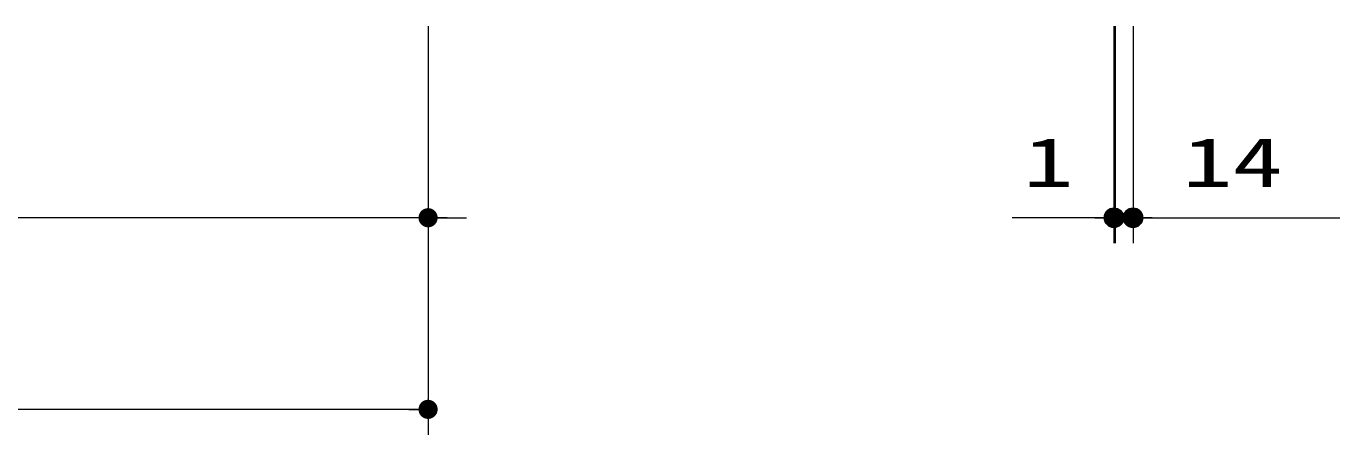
# Model space of a CAD drawing. Units: millimetres, scale not verified. Extents: x -9797 to 9797, y -4555 to 4555.
# Drawn here: x -2598 to -1577, y -695 to -375 of the extents above; entities that cross this region are included whole.
import ezdxf
from ezdxf.enums import TextEntityAlignment as Align

# ---------------------------------------------------------------- set-up
doc = ezdxf.new("R2010")
doc.units = ezdxf.units.MM
doc.header["$LTSCALE"] = 30
doc.header["$PDMODE"] = 32
doc.header["$PDSIZE"] = 15
for name, color, linetype, lineweight in [('0-0_0', 7, 'Continuous', 25), ('0-2_寸法ﾚｲﾔｰ', 30, 'Continuous', 13), ('0-3_DEFPOINTS', 7, 'Continuous', 25)]:
    doc.layers.add(name, color=color, linetype=linetype, lineweight=lineweight)
doc.styles.add('ＭＳ ゴシック', font='')
doc.styles.get('ＭＳ ゴシック').set_extended_font_data('MS Gothic')

# ---------------------------------------------------------------- blocks, each defined once
blk = doc.blocks.new('_DOT')
at = {"layer": '0-0_0', "color": 30}
blk.add_line((-15, 0), (-30, 0), dxfattribs=at)
for points in [[(0, 0), (-15, 0), (-14.88, 1.88)], [(0, 0), (-14.88, -1.88), (-15, 0)], [(0, 0), (-14.88, 1.88), (-14.53, 3.73)], [(0, 0), (-14.53, -3.73), (-14.88, -1.88)], [(0, 0), (-14.53, 3.73), (-13.95, 5.52)], [(0, 0), (-13.95, -5.52), (-14.53, -3.73)], [(0, 0), (-13.95, 5.52), (-13.14, 7.23)], [(0, 0), (-13.14, -7.23), (-13.95, -5.52)], [(0, 0), (-13.14, 7.23), (-12.14, 8.82)], [(0, 0), (-12.14, -8.82), (-13.14, -7.23)], [(0, 0), (-12.14, 8.82), (-10.93, 10.27)], [(0, 0), (-10.93, -10.27), (-12.14, -8.82)], [(0, 0), (-10.93, 10.27), (-9.56, 11.56)], [(0, 0), (-9.56, -11.56), (-10.93, -10.27)], [(0, 0), (-9.56, 11.56), (-8.04, 12.66)], [(0, 0), (-8.04, -12.66), (-9.56, -11.56)], [(0, 0), (-8.04, 12.66), (-6.39, 13.57)], [(0, 0), (-6.39, -13.57), (-8.04, -12.66)], [(0, 0), (-6.39, 13.57), (-4.64, 14.27)], [(0, 0), (-4.64, -14.27), (-6.39, -13.57)], [(0, 0), (-4.64, 14.27), (-2.81, 14.73)], [(0, 0), (-2.81, -14.73), (-4.64, -14.27)], [(0, 0), (-2.81, 14.73), (-0.94, 14.97)], [(0, 0), (-0.94, -14.97), (-2.81, -14.73)], [(0, 0), (-0.94, 14.97), (0.94, 14.97)], [(0, 0), (0.94, -14.97), (-0.94, -14.97)], [(0, 0), (0.94, 14.97), (2.81, 14.73)], [(0, 0), (2.81, 14.73), (4.64, 14.27)], [(0, 0), (4.64, 14.27), (6.39, 13.57)], [(0, 0), (6.39, 13.57), (8.04, 12.66)], [(0, 0), (8.04, 12.66), (9.56, 11.56)], [(0, 0), (9.56, 11.56), (10.93, 10.27)], [(0, 0), (10.93, 10.27), (12.14, 8.82)], [(0, 0), (12.14, 8.82), (13.14, 7.23)], [(0, 0), (13.14, 7.23), (13.95, 5.52)], [(0, 0), (13.95, 5.52), (14.53, 3.73)], [(0, 0), (14.53, 3.73), (14.88, 1.88)], [(0, 0), (14.88, 1.88), (15, 0)], [(0, 0), (2.81, -14.73), (0.94, -14.97)], [(0, 0), (4.64, -14.27), (2.81, -14.73)], [(0, 0), (6.39, -13.57), (4.64, -14.27)], [(0, 0), (8.04, -12.66), (6.39, -13.57)], [(0, 0), (9.56, -11.56), (8.04, -12.66)], [(0, 0), (10.93, -10.27), (9.56, -11.56)], [(0, 0), (12.14, -8.82), (10.93, -10.27)], [(0, 0), (13.14, -7.23), (12.14, -8.82)], [(0, 0), (13.95, -5.52), (13.14, -7.23)], [(0, 0), (14.53, -3.73), (13.95, -5.52)], [(0, 0), (14.88, -1.88), (14.53, -3.73)], [(0, 0), (15, 0), (14.88, -1.88)]]:
    blk.add_solid(points, dxfattribs=at)

msp = doc.modelspace()

# ---------------------------------------------------------------- linework, layer by layer
at = {"layer": '0-2_寸法ﾚｲﾔｰ'}
for p, q in [((-2283.92, -375.14), (-2283.92, -695.14)), ((-2283.92, -375.14), (-2283.92, -545.14)), ((-1747.21, -375.14), (-1747.21, -545.14)), ((-1746.21, -375.14), (-1746.21, -545.14)), ((-1746.21, -375.14), (-1746.21, -545.14)), ((-1732.21, -375.14), (-1732.21, -545.14)), ((-1732.21, -375.14), (-1732.21, -545.14)), ((-2283.92, -525.14), (-2633.92, -525.14)), ((-2268.92, -525.14), (-2253.92, -525.14)), ((-1747.21, -525.14), (-1826.73, -525.14)), ((-1762.21, -525.14), (-1777.21, -525.14)), ((-1761.21, -525.14), (-1776.21, -525.14)), ((-1746.21, -525.14), (-1747.21, -525.14)), ((-1746.21, -525.14), (-1732.21, -525.14)), ((-1732.21, -525.14), (-1601.21, -525.14)), ((-1731.21, -525.14), (-1716.21, -525.14)), ((-1717.21, -525.14), (-1057.21, -525.14)), ((-1717.21, -525.14), (-1702.21, -525.14)), ((-2298.92, -675.14), (-3168.92, -675.14))]:
    msp.add_line(p, q, dxfattribs=at)
at = {"layer": '0-3_DEFPOINTS'}
for p in [(-1747.21, -525.14), (-1732.21, -525.14)]:
    msp.add_point(p, dxfattribs=at)

# ---------------------------------------------------------------- block references
at = {"layer": '0-2_寸法ﾚｲﾔｰ', "xscale": 0.5, "yscale": 0.5, "rotation": 180}
for p in [(-2283.92, -525.14), (-1746.21, -525.14), (-1732.21, -525.14), (-1732.21, -525.14)]:
    msp.add_blockref('_DOT', p, dxfattribs=at)
at = {"layer": '0-2_寸法ﾚｲﾔｰ', "xscale": 0.5, "yscale": 0.5}
for p in [(-1747.21, -525.14), (-1746.21, -525.14), (-2283.92, -675.14)]:
    msp.add_blockref('_DOT', p, dxfattribs=at)

# ---------------------------------------------------------------- texts
at = {"layer": '0-2_寸法ﾚｲﾔｰ', "style": 'ＭＳ ゴシック', "width": 1.5}
for s, p in [('1', (-1818.16, -512.54)), ('14', (-1693.59, -512.54))]:
    msp.add_text(s, height=38.49, dxfattribs=at).set_placement(p, align=Align.BOTTOM_LEFT)

doc.saveas('drawing.dxf')
